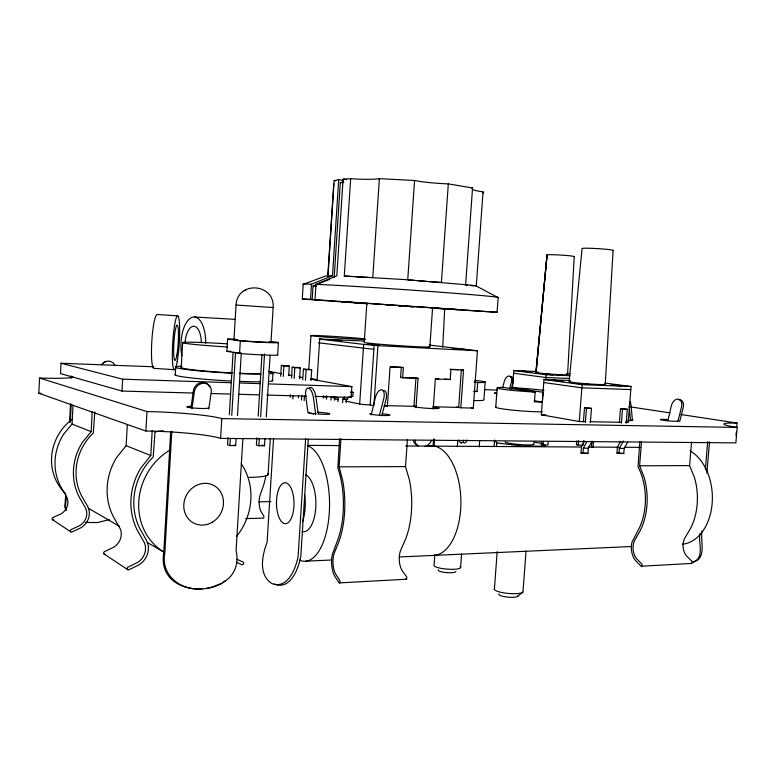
<?xml version="1.0" encoding="UTF-8"?>
<svg xmlns="http://www.w3.org/2000/svg" width="776" height="776" viewBox="0 0 776 776"><rect width="100%" height="100%" fill="white"/><g stroke="black" fill="none" stroke-linecap="round" stroke-linejoin="round"><path stroke-width="1.16" d="M667.864 420.805L671.424 405.47A7.333 5.054 -70.4 0 1 678.253 399.116A7.333 5.054 -70.4 0 1 681.532 406.925L677.952 421.164M680.804 414.51L737.074 423.046A46.385 3.094 5 0 0 737.2 427.411L735.881 442.883L220.607 438.401A60.169 6.577 2.8 0 0 145.898 431.039L38.8 393.257L39.566 378.048A44.833 2.91 2.8 0 0 72.847 376.826M153.861 366.796L61.032 363.265L60.499 373.576L122.016 391.065L193.175 393.034M71.082 378.426L71.208 376.001M69.578 422.008L70.519 403.937M70.257 422.309L71.208 404.209M53.777 519.813A1.29 1.203 -40.9 0 1 52.157 519.231A1.29 1.203 -40.9 0 1 52.865 517.582L61.11 513.809A12.959 12.086 -41.1 0 0 66.561 496.756L60.79 486.862A52.69 49.78 -51.5 0 1 63.506 434.347L72.032 424.045L73.012 405.198M442.718 347.066L444.716 308.644M94.808 411.881L93.304 433.037A52.428 49.179 -54.4 0 0 81.713 496.077L87.688 506.398L89.036 510.123A16.257 15.084 -44 0 1 80.869 527.816L72.061 531.919A1.348 1.242 -43.5 0 1 70.373 531.317A1.348 1.242 -43.5 0 1 71.12 529.581L79.686 525.604A13.541 12.571 -44 0 0 85.379 507.737L79.394 497.416A55.057 51.643 -54.3 0 1 82.295 442.495L91.161 431.679L92.228 411.639M122.016 391.065L122.666 379.183L61.032 363.265M105.167 554.239A1.455 1.329 -47.6 0 1 104.517 551.6L113.665 547.226A14.628 13.415 -48.3 0 0 119.785 527.884L113.422 516.787A59.403 54.931 -58.2 0 1 116.672 457.423L126.149 445.686L127.312 424.588M145.898 431.039L146.984 411.552L39.566 378.048M155.045 431.33L153.192 457.054A59.48 54.407 -60.2 0 0 140 528.854L146.586 540.474L148.071 544.684A18.469 16.791 -50.7 0 1 138.904 564.909L129.088 569.72A1.533 1.387 -49.9 0 1 127.216 569.06A1.533 1.387 -49.9 0 1 128.059 567.081L137.604 562.416A15.384 13.987 -50.7 0 0 144.016 542.036L137.41 530.406A62.458 57.133 -60.2 0 1 140.892 467.928L150.806 455.531L152.203 430.612M170.681 431.601L163.765 552.648C155.084 603.292 247.331 599.635 236.088 550.465L242.907 438.246M171.787 431.32L164.803 553.249C160.554 575.918 181.584 591.137 202.4 588.751M175.279 374.992L175.715 367.397M181.196 367.698L182.632 342.75M567.566 374.73L574.24 256.517M220.607 438.401L221.791 418.603L737.2 427.411M277.371 354.719A26.122 1.077 3.6 0 1 268.069 355.146A26.122 1.077 3.6 0 1 242.005 353.662L226.883 351.402L227.611 339.102L228.328 339.063A26.141 0.825 3.7 0 1 235.157 339.199M605.251 384.353L613.098 250.347M227.969 437.596L227.533 444.803L229.929 445.579L235.681 445.618L236.117 438.391M229.337 414.762L233.091 352.265L235.526 352.663L231.743 415.412M270.999 342.177L273.142 307.558C274.956 283.211 237.359 280.475 236.049 305.036L233.964 339.655A18.672 0.592 3.7 0 0 255.217 341.683A18.672 0.592 3.7 0 0 269.427 341.779M229.929 445.579L230.365 438.343M239.561 353.449L240.317 340.877L227.611 339.102M237.504 415.519L241.287 352.925M256.846 437.761L256.4 444.978L258.883 445.744L264.5 445.773L264.946 438.547M258.175 416.111L261.949 354.787M258.883 445.744L259.329 438.498M260.668 416.77L264.538 353.972M266.294 416.867L270.096 355.437M272.512 380.812L272.977 373.295M268.06 474.747L270.3 438.595M277.633 355.02L278.4 342.682M273.559 438.595L267.099 542.278C262.249 555.082 258.039 574.531 271.736 583.474C287.537 589.876 295.695 568.565 298.091 556.712L305.637 438.721M280.689 376.253L281.368 365.399L289.322 366.049L288.72 375.71M283.23 376.467L283.9 365.826L281.368 365.399M290.321 397.176L290.466 394.78M291.524 378.019L292.203 367.232L297.683 367.455L300.322 367.902L299.633 378.698M292.843 398.951L293.076 395.343M294.143 378.504L294.822 367.678L292.203 367.232M367.737 303.775L302.271 298.993L303.203 284.336L325.687 275.984L332.497 275.713L338.705 179.751L343.399 180.342M298.411 397.894L298.566 395.498M301.457 400.096L301.767 395.333M302.747 379.862L303.426 369.143L308.974 369.366L311.7 369.822L311.011 380.56M302.271 298.993L310.507 299.39L311.477 284.191L332.497 275.713M304.153 400.688L304.464 395.905M305.453 380.366L306.142 369.609L303.426 369.143M465.057 284.617A32.243 0.757 3.8 0 1 465.649 284.579L472.545 187.986L448.315 183.883A32.65 3.405 3.7 0 1 414.549 180.498L379.377 178.664A33.533 3.463 4.2 0 1 350.655 178.703L343.089 179.159L336.813 275.8L315.987 284.365L315.007 299.662L316.686 299.779L312.175 299.507L313.038 285.975L316.375 284.637M308.79 369.318L310.953 335.523M308.295 439.323L300.778 556.596C298.498 568.633 290.37 590.546 274.258 584.076M317.035 380.832L319.712 339.122L318.965 338.996L364.38 341.071M327.763 276.431L333.738 183.815M328.015 275.674L334.155 180.556L338.705 179.751M323.291 398.03L323.446 395.634M334.175 277.498L340.334 182.515L343.846 182.108M326.454 399.223L326.686 395.692M331.012 400.173L331.245 396.623L334.805 396.72L334.572 400.27M353.264 276.605A33.368 0.815 4 0 1 344.292 276.033L350.655 178.703M337.919 401.619L338.152 398.03L336.988 397.797M339.539 438.886L337.832 467.976A57.822 25.938 89.3 0 1 337.502 540.542L332.225 554.704A18.09 8.332 87.8 0 0 334.708 576.151L338.937 582.63A1.504 0.689 87.4 0 0 339.888 582.33A1.504 0.689 87.4 0 0 339.675 580.225L335.562 573.93A15.074 6.945 87.8 0 1 334.388 552.803L338.598 542.502A60.722 27.238 89.3 0 0 342.682 480.49L339.102 466.832L340.955 438.644M342.633 402.608L342.876 399L345.281 399.058M347.803 397.302L347.677 399.339L344.059 399.242L344.214 396.866M346.241 402.695L346.484 399.097M314.978 396.4L351.159 397.399L351.877 386.623L310.701 379.076M350.713 391.909L353.09 392.365L352.818 396.42L350.839 396.371M373.896 405.702L370.152 404.936A7.702 0.582 3.8 0 1 359.676 404.005L363.643 344.399L319.712 339.122M366.844 303.144L364.235 342.381A32.902 0.892 3.9 0 0 401.367 345.815A32.902 0.892 3.9 0 0 428.517 346.523M379.377 178.664L372.771 277.498A33.368 0.815 4 0 1 371.452 277.478M370.152 404.936L374.158 345.194L363.643 344.399M373.983 404.5L377.941 345.65L374.158 345.194M384.023 405.945L387.399 406.023L390.047 366.961L403.384 367.523L402.686 377.757L418.041 378.329L415.994 407.759M402.686 377.757L400.62 377.427L401.318 367.223L390.425 366.767M414.549 180.498L407.749 279.796A32.485 0.805 3.9 0 0 414.597 280.417M405.693 578.945A1.455 0.737 86.9 0 0 406.711 578.644A1.455 0.737 86.9 0 0 406.478 576.607L402.075 570.515A14.618 7.391 87.3 0 1 400.765 550.029L405.208 540.018A58.966 29.042 89 0 0 409.379 479.84L405.528 466.599L407.41 439.332M413.986 406.314L415.946 377.999L400.62 377.427M429.855 346.843L432.601 307.626M448.315 183.883L441.408 282.348A32.485 0.805 3.9 0 1 429.031 281.533M433.221 408.981L435.326 378.969L450.225 379.522L450.934 369.522L463.544 370.045L460.837 407.798L473.292 408.098L477.434 350.771L429.254 345.068M433.066 446.248L433.58 439.051M434.036 446.355L434.55 439.109M434.822 554.695L434.056 565.558A13.328 2.638 4.5 0 0 449.614 569.264A13.328 2.638 4.5 0 0 459.984 566.625M457.365 446.675L457.791 440.661M476.27 286.053L483.041 191.866A32.398 3.201 3.5 0 1 472.322 189.47M460.614 567.353L461.575 554.074M473.593 391.473L477.056 391.54L477.706 382.49L474.126 381.957M479.199 446.995L479.636 440.962M485.204 382.025L483.914 399.853A24.648 1.62 4.1 0 1 474.01 400.561M432.203 308.169L497.086 312.282L498.163 297.635L476.047 285.898L470.091 285.044L404.325 279.554L344.292 276.033M495.748 407.264L497.154 388.039M494.118 446.093L494.564 440.05L496.766 442.931L496.504 446.54M494.38 589.411L497.183 551.581M512.451 388.698L513.799 370.55L536.517 371.52M535.168 392.045L533.316 391.958A26.724 1.474 4.2 0 1 502.033 389.135A26.724 1.474 4.2 0 1 503.314 387.418L535.168 392.045L534.431 401.852L542.366 402.075L543.103 392.297L512.596 387.728L514.391 387.806A26.724 1.474 4.2 0 1 543.976 390.406M526.041 551.154L523.014 591.341A14.424 3.055 5.2 0 1 508.125 593.427A14.424 3.055 5.2 0 1 494.584 588.635M585.23 421.61L579.265 421.504L541.328 414.83L543.995 379.503L570.321 380.531M545.78 379.9L546.168 374.74L513.799 370.55M548.254 441.534L547.982 445.065L541.299 444.658L541.532 441.651M543.113 445.036L543.384 441.495M576.723 440.962L576.423 444.9L582.98 445.308L583.339 440.671M579.265 421.504L582.116 384.663L543.995 379.503M578.275 445.279L578.634 440.632M591.972 441.447L588.363 448.188L587.956 453.407L580.991 452.98L581.466 446.821L584.58 440.972M583.407 421.921L584.493 407.943L589.479 408.069L591.477 408.389L590.371 422.542M582.97 453.397L583.377 448.159L586.976 441.399M585.376 422.445L586.481 408.263L584.493 407.943M591.467 447.151L591.933 441.166M593.029 447.345L593.495 441.408M627.687 442.077L624.195 448.382L623.778 453.514L616.949 453.087L617.434 447.044L620.596 441.301M619.374 422.59L620.47 408.855L625.272 408.981L627.309 409.301L626.203 423.192M618.976 453.494L619.384 448.353L623.448 440.981M621.392 423.104L622.497 409.175L620.47 408.855M625.805 422.367L628.191 422.416L631.072 386.487L604.931 383.072M639.812 441.583L638.027 466.774A50.285 32.573 87.4 0 1 638.493 529.601L632.071 541.939A15.656 10.36 84.8 0 0 635.428 560.456L640.782 565.985A1.3 0.854 84.1 0 0 641.965 565.694A1.3 0.854 84.1 0 0 641.665 563.88L636.465 558.516A13.046 8.633 84.8 0 1 634.749 540.261L639.87 531.279A52.797 34.202 87.4 0 0 644.216 477.589L639.599 465.784L641.539 441.748M690.96 563.211A1.271 0.873 83.3 0 0 692.173 562.93A1.271 0.873 83.3 0 0 691.872 561.164L686.537 555.955A12.717 8.827 84 0 1 684.752 538.166L689.98 529.407A51.478 35.056 86.9 0 0 694.345 477.104L689.592 465.61L691.542 442.184M699.981 533.49C697.963 543.006 705.161 557.381 693.065 562.212M705.355 469.538L707.683 441.786M702.008 530.997C700.049 541.018 707.47 559.651 692.231 562.125M706.878 473.108L709.516 441.757M736.007 435.53L736.298 432.125M736.686 427.586L737.074 423.046M547.012 254.838L536.07 372.519L547.051 255.023A13.745 0.698 3.5 0 1 560.611 255.061A13.745 0.698 3.5 0 1 574.211 256.691M535.838 372.334L547.051 255.023M569.138 381.579L582.048 248.698A15.636 0.892 3.4 0 1 597.986 248.64A15.636 0.892 3.4 0 1 612.943 250.57M65.747 495.524L64.777 506.195L65.591 509.628M66.367 496.533L65.397 507.223L66.203 510.657M191.963 408.68L194.388 391.589A9.011 8.022 -45.7 0 1 204.049 383.276A9.011 8.022 -45.7 0 1 211.247 392.064L208.783 409.039M679.66 421.717L683.239 407.487A7.323 5.054 -70.4 0 0 678.563 399.747M502.644 387.816L504.293 381.404A6.111 3.521 -72.4 0 1 509.337 376.011A6.111 3.521 -72.4 0 1 511.326 382.413L509.657 388.883M511.219 389.368L512.887 382.907A6.101 3.521 -72.3 0 0 509.91 376.583M379.415 415.228L383.742 398.757A8.468 4.2 -74 0 0 381.763 389.785A8.468 4.2 -74 0 0 375.477 397.166L371.229 414.879M381.724 415.868L386.05 399.417A8.458 4.21 -74 0 0 382.888 390.532M517.757 596.269L522.898 592.137M222.043 582.825L225.312 580.671M244.236 290.757L246.331 289.545M220.316 583.804L211.761 587.189L206.6 588.295M318.606 283.744L329.722 279.282M109.27 519.648L97.475 522.568L85.311 522.432M245.653 518.601L263.656 518.125L263.908 516.205L260.949 511.374A11.766 4.86 89.5 0 1 260.183 494.904L263.161 486.562A47.889 19.293 -89.5 0 0 265.906 475.533M226.883 351.402L227.591 351.334A26.122 1.077 3.6 0 1 230.967 351.305M339.461 582.912L406.255 579.216M641.432 566.218L691.629 563.434M306.006 561.155L331.255 560.02M399.805 556.935L631.674 546.508M496.01 392.947L494.38 393.034L496.844 393.626M258.806 501.82L270.882 501.597M461.051 442.912L461.749 442.902A4.821 2.648 -89.6 0 0 463.854 439.934M319.431 342.788L318.713 342.827L373.877 349.326M339.102 466.832L405.528 466.599M639.599 465.784L689.592 465.61M580.991 452.98L587.956 453.407M616.949 453.087L623.778 453.514M583.377 448.159L588.363 448.188M619.384 448.353L624.195 448.382M620.267 385.759L621.547 385.682L611.148 384.925L619.238 385.72M541.299 444.658L543.248 444.667M307.878 445.385L339.287 445.57M405.751 445.967L581.137 447.005M588.392 447.054L618.637 447.228M624.69 447.267L640.413 447.364M590.002 421.698L621.033 422.28M541.328 414.83L546.11 414.927M311.477 284.191L304.735 284.045A97.999 1.504 3.9 0 0 303.203 284.336M477.706 382.49L479.161 382.529A24.667 1.271 4.1 0 0 474.902 380.347M586.481 408.263L591.477 408.389M622.497 409.175L627.309 409.301M416.285 406.372L385.362 405.615L387.399 406.023M433.619 406.789L458.684 407.4L461.371 369.754L463.544 370.045M335.959 396.953L331.245 396.623M211.266 393.529L230.559 394.062M238.998 394.295L259.504 394.868M266.74 395.062L306.539 396.167M350.946 392.297L353.09 392.365M485.194 389.688L497.3 390.085M122.666 379.183L231.238 382.714M239.687 382.985L260.193 383.654M268.632 383.926L351.877 386.623M630.82 389.571L581.874 387.825L543.763 382.539M582.116 384.663L631.072 386.487M435.491 378.727L438.925 378.863M444.638 379.076L450.225 379.522M313.038 285.975L316.433 286.111M283.9 365.826L289.322 366.049M569.72 378.475L545.965 377.524L513.596 373.227M294.822 367.678L300.322 367.902M306.142 369.609L311.7 369.822M449.925 369.269L457.937 369.609M546.168 374.74L569.923 375.73M315.987 284.365L328.132 284.918A97.999 1.504 3.9 0 1 439.488 292.135A97.999 1.504 3.9 0 1 498.163 297.635M236.67 352.711L240.133 352.867M377.941 345.65L477.434 350.771M194.631 317.025L234.992 319.353M315.007 299.662L497.086 312.282M174.542 369.696L154.094 368.367A27.005 3.705 -86.5 0 1 151.766 342.197A27.005 3.705 -86.5 0 1 157.121 314.493L177.626 315.871M410.465 306.578L412.822 306.733M421.087 307.286L424.598 307.519M431.631 307.985L458.015 309.585L341.421 301.641L367.659 303.62M397.942 305.725L401.318 305.957M375.904 304.337L379.425 304.58M386.467 305.065L389.988 305.308M399.368 305.948L401.716 306.113M409.932 306.665L413.453 306.908M420.505 307.383L422.852 307.538M310.507 299.39L312.175 299.507M374.672 304.114L378.184 304.367M386.438 304.929L389.979 305.181M240.317 340.877L242.772 341.071A26.141 0.825 3.7 0 0 274.248 342.788A26.141 0.825 3.7 0 0 270.766 341.527M236.079 305.055L272.968 307.529M533.742 442.272L542.104 443.28M496.766 442.931L522.481 446.084L545.363 446.229L542.919 444.017M340.334 182.515L342.73 182.806M343.089 179.159L346.668 179.615M566.354 373.576L569.914 374.032M630.51 406.896L670.028 412.88M415.946 377.999L418.041 378.329M474.67 391.152L477.056 391.54M534.169 400.746L542.366 402.075M628.337 420.388L630.529 420.747L629.171 406.023M625.834 422.018L628.191 422.416M471.255 407.72L473.292 408.098M311.108 378.96L317.006 380.046M268.36 371.316L281.3 373.683M288.352 374.983L291.883 375.632M298.944 376.923L302.475 377.572M456.55 407.002L460.837 407.798M348.812 396.924L351.159 397.399M342.876 399L344.059 399.242M323.185 396.478L326.715 397.215M333.777 398.67L338.491 399.64M345.553 401.095L359.676 404.005M313.504 414.054L307.994 412.754L305.695 395.828A8.73 3.657 77.8 0 1 308.382 388.097A8.73 3.657 77.8 0 1 313.388 397.448L315.706 414.578M261.997 445.007L264.5 445.773M234.08 445.094L235.681 445.618M72.032 424.045L91.161 431.679M126.149 445.686L150.806 455.531M236.447 562.241L241.772 564.618A1.445 1.28 -60.6 0 0 243.557 563.842A1.445 1.28 -60.6 0 0 243.014 562.008L236.806 559.224M88.454 508.299L119.514 526.351M147.362 542.531L163.814 552.085A60.082 54.834 -60.6 0 1 138.807 501.044A60.082 54.834 -60.6 0 1 170.739 449.576M52.535 519.716L70.771 531.822M104.149 554.025L127.662 569.632M476.047 285.898L476.745 286.402M483.041 191.866L483.448 193.224M318.238 414.006L315.929 396.895A8.72 3.667 77.8 0 0 312.99 389.086A8.72 3.667 77.8 0 0 309.12 388.32M632.421 420.262L631.072 405.538A7.527 4.734 74.9 0 0 630.063 401.755M267.788 473.593A32.873 4.413 3 0 1 248.524 477.366M317.2 379.648A27.8 1.6 3.7 0 1 311.05 378.775M365.37 339.403A27.858 0.679 3.8 0 1 322.874 336.93A27.858 0.679 3.8 0 1 321.972 335.765A27.858 0.679 3.8 0 1 365.03 338.976M272.075 380.007A48.917 2.988 3.4 0 1 269.631 381.404M260.484 381.782A48.917 2.988 3.4 0 1 239.988 381.404M230.627 380.987A48.917 2.988 3.4 0 1 175.793 374.236M268.903 371.685A48.937 2.706 3.5 0 1 270.096 373.819M260.959 374.11A48.937 2.706 3.5 0 1 239.318 373.586M231.093 373.188A48.937 2.706 3.5 0 1 183.922 369.172A48.937 2.706 3.5 0 1 181.914 366.185M259.553 373.625A43.495 2.406 3.5 0 1 239.444 373.246M232.654 372.946A43.495 2.406 3.5 0 1 181.603 367.087M227.203 346.988A43.543 1.571 3.6 0 1 182.428 342.585A43.543 1.571 3.6 0 1 227.252 343.846M185.086 342.885A17.732 8.109 -87.8 0 1 193.651 326.24A17.732 8.109 -87.8 0 1 201.285 342.711M181.836 355.786A26.966 12.338 -87.8 0 1 191.119 317.772A26.966 12.338 -87.8 0 1 205.64 343.254M542.24 411.852A26.694 1.872 4.3 0 1 510.637 409.922A26.694 1.872 4.3 0 1 496.106 406.808M455.842 571.437A8.846 1.785 4.5 0 1 446.239 572.572A8.846 1.785 4.5 0 1 438.43 569.797M533.209 443.659A14.531 1.406 4.5 0 1 521.123 444.638A14.531 1.406 4.5 0 1 505.438 441.767M517.844 595.735A9.574 2.066 5.2 0 1 507.96 597.142A9.574 2.066 5.2 0 1 498.968 593.921M235.206 339.587A18.672 0.592 3.7 0 1 237.601 339.607M471.924 188.248A32.398 3.201 3.5 0 1 472.545 187.986M474.078 285.859A32.243 0.757 3.8 0 1 470.285 285.5M467.394 285.19A32.243 0.757 3.8 0 1 464.979 284.821M425.966 281.31A32.485 0.805 3.9 0 1 417.245 280.64M368.076 277.371A33.368 0.815 4 0 1 356.097 276.78M334.155 180.556A30.448 2.939 4.3 0 1 335.688 180.924M433.774 440.167A42.37 21.835 90 0 1 434.211 442.272M241.21 463.776A60.082 54.834 -60.6 0 1 236.505 536.507M155.103 431.892A56.464 52.234 -58.1 0 1 163.319 430.777M65.844 493.856A49.47 46.832 -50.4 0 1 72.43 419.069M427.227 446.19A54.902 28.867 88.7 0 1 460.653 495.214A54.902 28.867 88.7 0 1 434.676 555.373M307.616 445.686A58.171 25.559 89.3 0 1 329.228 513.722A58.171 25.559 89.3 0 1 299.323 560.039M305.628 474.747A28.819 12.659 89.3 0 1 315.784 507.358A28.819 12.659 89.3 0 1 302.262 531.608M304.667 494.826A28.954 12.513 89.4 0 1 302.485 521.782M690.194 450.875A48.607 33.64 86.8 0 1 712.145 503.556A48.607 33.64 86.8 0 1 682.434 544.228M209.724 386.904A8.992 8.012 -45.7 0 0 200.819 382.636A8.992 8.012 -45.7 0 0 193.399 390.706L190.974 407.769A10.777 0.912 3.1 0 1 191.42 406.314M101.559 364.807A7.459 7.081 51.9 0 1 105.914 361.577M102.296 364.458A7.469 7.091 52 0 1 114.819 364.933M431.699 440.254A10.136 8.09 -53.7 0 1 424.996 446.627M417.866 445.89A10.136 8.09 -53.7 0 1 415.005 440.108M417.808 445.375A10.117 8.08 -53.7 0 1 413.453 440.943M467.065 439.963A4.811 2.648 -89.6 0 1 463.592 442.621M461.06 442.912A4.821 2.648 -89.6 0 1 458.965 440.011M604.737 384.091A18.12 0.834 4.3 0 1 586.578 383.761A18.12 0.834 4.3 0 1 569.972 381.433M567.227 374.536A15.937 0.65 4.2 0 1 548.661 373.964A15.937 0.65 4.2 0 1 538.525 372.208M41.109 393.306A44.804 3.385 2.6 0 1 38.8 393.257M146.984 411.552A60.227 5.645 2.9 0 1 221.791 418.603M632.149 419.777A9.166 0.65 4.6 0 1 627.823 420.301M678.088 420.902A9.011 0.621 4.8 0 1 671.259 421.077A9.011 0.621 4.8 0 1 660.541 419.719A9.011 0.621 4.8 0 1 667.418 419.544M208.414 407.875A10.777 0.912 3.1 0 1 203.312 408.486A10.777 0.912 3.1 0 1 191.701 407.837M317.394 412.24A10.437 0.883 3.6 0 1 329.849 413.831A10.437 0.883 3.6 0 1 318.839 414.083M316.152 413.87A10.437 0.883 3.6 0 1 309.071 412.531M382.607 413.831A10.136 0.844 3.9 0 1 389.358 415.393A10.136 0.844 3.9 0 1 375.477 414.927A10.136 0.844 3.9 0 1 371.229 413.443M432.601 406.876A12.707 0.951 4 0 1 438.207 408.477A12.707 0.951 4 0 1 422.493 407.904A12.707 0.951 4 0 1 414.297 406.197M464.931 349.491L453.184 348.686L464.931 349.491M530.862 371.859L521.85 371.209L530.862 371.859M563.415 381.035L553.181 380.259L563.415 381.035M552.667 374.672L543.413 373.983L552.667 374.672M379.522 345.068L367.3 344.234L379.522 345.068M589.081 384.508L578.595 383.664L589.081 384.508M341.731 340.596L330.139 339.801L341.731 340.596M177.2 361.684A26.976 3.269 -86.5 0 0 178.422 316.734A26.976 3.269 -86.5 0 0 172.417 349.986A26.976 3.269 -86.5 0 0 177.2 361.684M176.85 355.136A17.732 2.153 -86.5 0 0 177.617 325.648A17.732 2.153 -86.5 0 0 173.688 347.658A17.732 2.153 -86.5 0 0 176.85 355.136M212.333 522.18A21.321 19.39 -61.1 0 0 214.739 486.009A21.321 19.39 -61.1 0 0 183.815 504.419A21.321 19.39 -61.1 0 0 212.333 522.18M278.448 489.966A20.506 8.759 89.4 0 0 283.841 523.402A20.506 8.759 89.4 0 0 293.425 496.3A20.506 8.759 89.4 0 0 278.448 489.966"/></g></svg>
